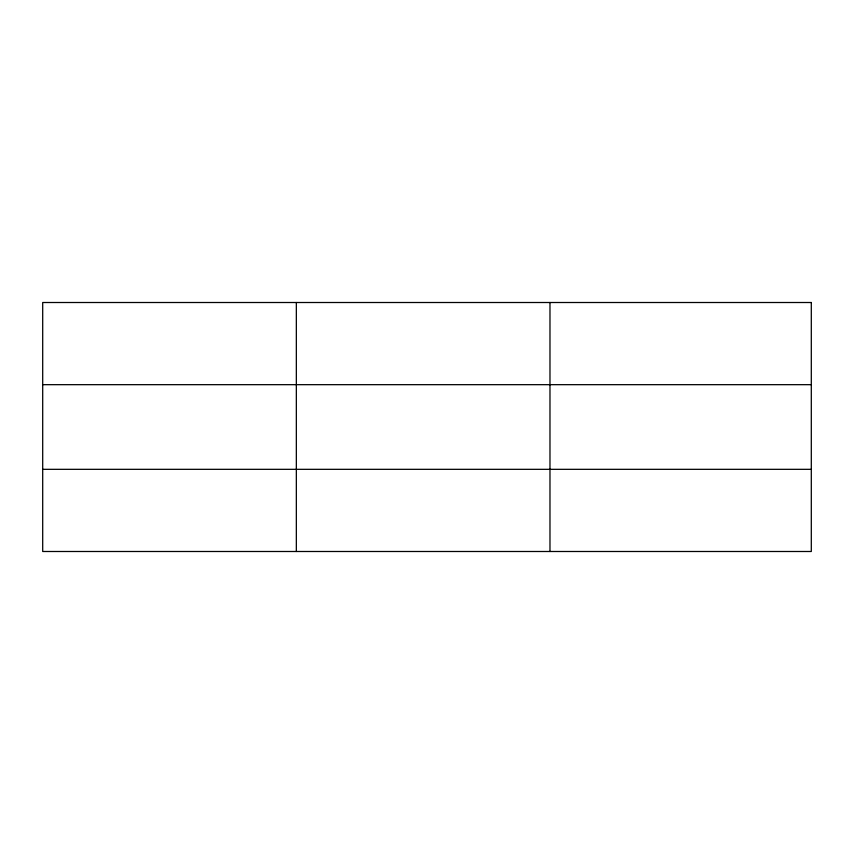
<?xml version="1.0" encoding="UTF-8"?>
<svg xmlns="http://www.w3.org/2000/svg" width="854" height="854" viewBox="0 0 854 854"><rect width="100%" height="100%" fill="white"/><g stroke="black" fill="none" stroke-linecap="round" stroke-linejoin="round"><path stroke-width="1.28" d="M296.338 302.508L296.338 551.492M549.976 302.508L549.976 551.492M42.7 384.674L811.3 384.674M42.7 469.326L811.3 469.326M811.3 302.508L811.3 551.492L42.7 551.492L42.7 302.508L811.3 302.508"/></g></svg>
